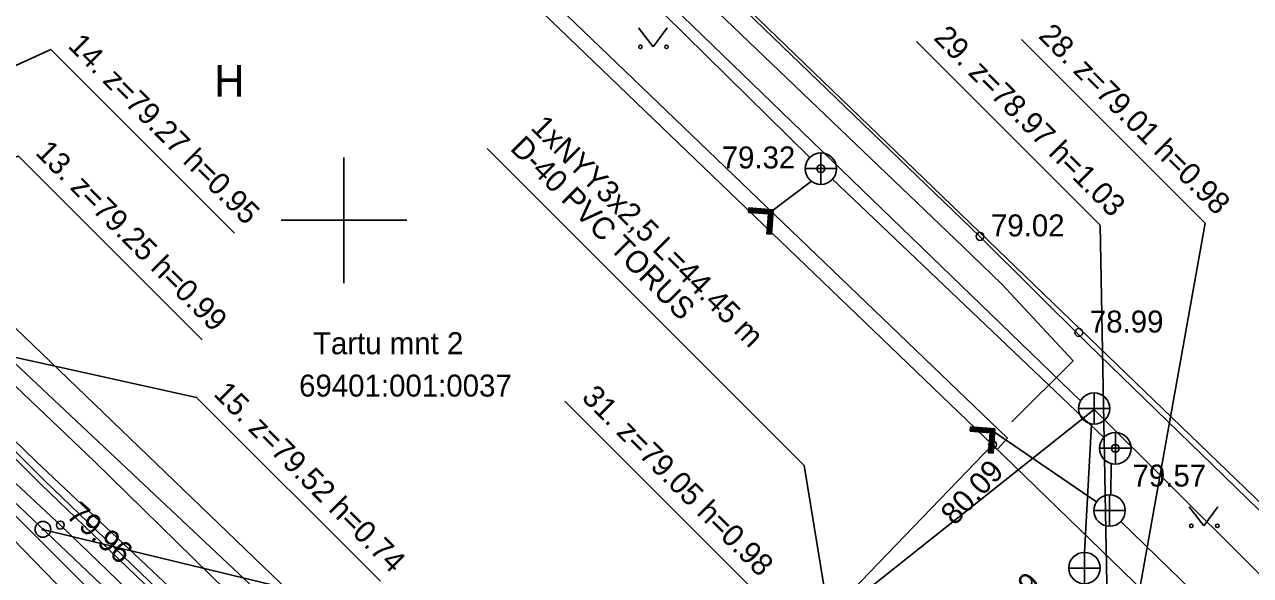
# Model space of a CAD drawing. Extents: x 632271 to 633134, y 6446009 to 6447735.
# Drawn here: x 632389.83 to 632428.85, y 6446988.7 to 6447006.23 of the extents above; entities that cross this region are included whole.
import ezdxf

# ---------------------------------------------------------------- set-up
doc = ezdxf.new("R2010")
doc.units = 0
for name, color, linetype in [('ABIJOONIS', 7, 'Continuous'), ('AED', 7, 'Continuous'), ('HALJASTUS', 7, 'Continuous'), ('HOONE', 7, 'Continuous'), ('KKAEV', 7, 'Continuous'), ('KOORDPUNKT', 7, 'Continuous'), ('KORGUS', 7, 'Continuous'), ('KPKAABEL', 7, 'Continuous'), ('KTRASS', 7, 'Continuous'), ('mootpiir', 7, 'Continuous'), ('MPKAABEL', 7, 'Continuous'), ('PIIR', 7, 'Continuous'), ('SITRASS', 7, 'Continuous'), ('SKKAEV', 7, 'Continuous'), ('SKTRASS', 7, 'Continuous'), ('TEE', 7, 'Continuous'), ('VORK', 7, 'Continuous'), ('VTRASS', 7, 'Continuous')]:
    doc.layers.add(name, color=color, linetype=linetype)

msp = doc.modelspace()

# ---------------------------------------------------------------- linework, layer by layer
at = {"layer": 'ABIJOONIS'}
for points in [[(632424.303, 6446987.305), (632424.069, 6446999.843), (632418.222, 6447005.69)], [(632425.131, 6446987.223), (632427.406, 6446999.905), (632421.559, 6447005.752)], [(632396.519, 6446999.591), (632390.672, 6447005.438), (632383.651, 6447002.227)], [(632404.561, 6447002.285), (632414.648, 6446992.199), (632415.883, 6446984.631)], [(632395.486, 6446996.193), (632389.639, 6447002.04), (632380.846, 6446999.48)], [(632401.158, 6446988.518), (632395.31, 6446994.365), (632383.178, 6446997.049)], [(632411.838, 6446983.722), (632412.871, 6446988.402), (632407.024, 6446994.249)], [(632408.255, 6446981.421), (632402.408, 6446987.268), (632390.419, 6446990.169)]]:
    msp.add_lwpolyline(points, dxfattribs=at)
at = {"layer": 'AED'}
for points in [[(632370.828, 6447047.098), (632380.66, 6447037.683), (632391.222, 6447027.499), (632400.709, 6447018.261), (632411.37, 6447008.032), (632420.24, 6446999.487), (632423.664, 6446996.08)], [(632452.84, 6446967.818), (632433.822, 6446986.22), (632423.664, 6446996.08)]]:
    msp.add_lwpolyline(points, dxfattribs=at)
at = {"layer": 'HALJASTUS'}
for p, q in [((632409.371, 6447006.126), (632409.835, 6447005.519)), ((632409.835, 6447005.519), (632410.28, 6447006.126)), ((632426.902, 6446990.886), (632427.366, 6446990.279)), ((632427.366, 6446990.279), (632427.811, 6446990.886))]:
    msp.add_line(p, q, dxfattribs=at)
for points in [[(632370.887, 6447046.242), (632380.699, 6447036.82), (632390.554, 6447027.177), (632400.213, 6447017.862), (632410.932, 6447007.556), (632419.699, 6446999.165)], [(632421.257, 6446993.586), (632423.202, 6446995.526), (632420.939, 6446997.972), (632419.699, 6446999.165)]]:
    msp.add_lwpolyline(points, dxfattribs=at)
for centre in [(632409.434, 6447005.519), (632410.262, 6447005.519), (632426.965, 6446990.279), (632427.793, 6446990.279)]:
    msp.add_circle(centre, 0.055, dxfattribs=at)
at = {"layer": 'HOONE'}
msp.add_lwpolyline([(632372.756, 6447012.598), (632378.979, 6447007.634), (632378.548, 6447007.153), (632407.541, 6446979.26), (632420.642, 6446992.862), (632389.857, 6447022.427), (632386.387, 6447018.83), (632388.124, 6447017.182), (632384.14, 6447012.977), (632378.335, 6447018.486), (632372.756, 6447012.598)], dxfattribs=at)
at = {"layer": 'KKAEV'}
for p, q in [((632423.873, 6446993.513), (632423.873, 6446994.513)), ((632423.373, 6446994.013), (632424.373, 6446994.013)), ((632424.548, 6446992.247), (632424.548, 6446993.247)), ((632424.048, 6446992.747), (632425.048, 6446992.747)), ((632424.364, 6446990.267), (632424.364, 6446991.267)), ((632423.864, 6446990.767), (632424.864, 6446990.767)), ((632423.565, 6446988.436), (632423.565, 6446989.436)), ((632423.065, 6446988.936), (632424.065, 6446988.936))]:
    msp.add_line(p, q, dxfattribs=at)
for centre in [(632423.873, 6446994.013), (632424.548, 6446992.747), (632424.364, 6446990.767), (632423.565, 6446988.936)]:
    msp.add_circle(centre, 0.5, dxfattribs=at)
at = {"layer": 'KOORDPUNKT'}
for radius in [0.25, 0.025, 0.0221, 0.0191, 0.0161, 0.0132, 0.0102, 0.00726, 0.0043]:
    msp.add_circle((632390.419, 6446990.169), radius, dxfattribs=at)
at = {"layer": 'KORGUS'}
for centre in [(632415.176, 6447001.643), (632420.24, 6446999.487), (632423.386, 6446996.429), (632420.642, 6446992.862), (632424.548, 6446992.747), (632390.974, 6446990.305)]:
    msp.add_circle(centre, 0.125, dxfattribs=at)
at = {"layer": 'KPKAABEL'}
msp.add_lwpolyline([(632391.323, 6446975.03), (632392.928, 6446976.671), (632394.994, 6446978.621), (632396.848, 6446980.891), (632397.597, 6446981.786), (632398.04, 6446982.688), (632398.233, 6446983.561), (632397.924, 6446984.553), (632390.479, 6446991.712), (632384.486, 6446997.659), (632377.115, 6447005.01), (632370.011, 6447012.009), (632361.67, 6447019.376), (632357.687, 6447023.192), (632356.791, 6447024.395), (632357.067, 6447025.581), (632357.936, 6447026.839), (632359.654, 6447028.567), (632360.826, 6447031.507)], dxfattribs=at)
at = {"layer": 'KTRASS'}
msp.add_lwpolyline([(632393.552, 6446985.642), (632381.93, 6446997.618)], dxfattribs=at)
at = {"layer": 'mootpiir'}
msp.add_lwpolyline([(632431.495, 6446947.692), (632451.024, 6446966.96), (632423.87, 6446993.982), (632406.106, 6446979.873), (632380.761, 6447003.688), (632372.087, 6447014.036), (632367.18, 6447031.06), (632372.553, 6447039.011), (632385.346, 6447024.781), (632387.828, 6447028.83), (632371.118, 6447045.148), (632360.609, 6447028.954), (632358.892, 6447027.917), (632357.958, 6447023.443), (632367.919, 6447009.047)], close=True, dxfattribs=at)
at = {"layer": 'MPKAABEL'}
for points in [[(632430.108, 6446984.417), (632445.429, 6446969.828), (632447.616, 6446967.426), (632447.606, 6446967.088), (632434.411, 6446953.213), (632428.966, 6446953.062), (632413.919, 6446967.41), (632413.932, 6446967.753), (632413.563, 6446967.767), (632397.66, 6446983.289), (632383.178, 6446997.049), (632368.831, 6447010.882), (632369.194, 6447014.35), (632363.806, 6447026.19), (632363.503, 6447026.273), (632359.54, 6447025.396), (632363.456, 6447026.571), (632363.583, 6447026.895), (632363.933, 6447032.033), (632372.592, 6447043.281), (632386.551, 6447028.723)], [(632391.208, 6446975.141), (632392.816, 6446976.785), (632394.877, 6446978.73), (632396.725, 6446980.993), (632397.462, 6446981.874), (632397.888, 6446982.741), (632398.068, 6446983.554), (632397.783, 6446984.466), (632390.367, 6446991.598), (632384.373, 6446997.546), (632377.049, 6447004.935), (632369.902, 6447011.892), (632361.562, 6447019.258), (632357.567, 6447023.086), (632356.618, 6447024.359), (632357.962, 6447026.586), (632359.844, 6447028.307), (632363.717, 6447031.618), (632364.337, 6447032.834), (632363.66, 6447034.124), (632362.624, 6447033.872)], [(632430.108, 6446984.417), (632445.429, 6446969.828), (632447.616, 6446967.426), (632447.606, 6446967.088), (632434.411, 6446953.213), (632428.966, 6446953.062), (632413.919, 6446967.41), (632413.932, 6446967.753), (632413.563, 6446967.767), (632397.66, 6446983.289), (632383.178, 6446997.049), (632368.831, 6447010.882), (632369.194, 6447014.35), (632363.806, 6447026.19), (632363.503, 6447026.273), (632360.374, 6447025.581)], [(632370.112, 6447012.108), (632376.543, 6447005.684), (632384.188, 6446998.16), (632390.2, 6446992.322), (632397.588, 6446985.373), (632402.851, 6446979.889), (632411.897, 6446971.587), (632414.77, 6446968.391), (632415.778, 6446966.722), (632417.281, 6446963.95), (632422.595, 6446958.829), (632424.395, 6446956.909), (632426.365, 6446954.918), (632428.224, 6446953.074), (632429.531, 6446951.769), (632429.7, 6446951.243), (632429.319, 6446950.042), (632428.201, 6446948.905), (632425.821, 6446946.434), (632424.115, 6446944.785)]]:
    msp.add_lwpolyline(points, dxfattribs=at)
at = {"layer": 'PIIR'}
for points in [[(632436.722, 6447040.151), (632480.345, 6446998.915), (632453.232, 6446967.821), (632370.811, 6447047.222), (632398.465, 6447077.525), (632437.023, 6447040.422)], [(632370.811, 6447047.222), (632453.232, 6446967.821), (632448.648, 6446962.504), (632435.548, 6446947.84), (632418.426, 6446958.332), (632352.335, 6447021.805), (632354.522, 6447028.806), (632366.117, 6447042.037)]]:
    msp.add_lwpolyline(points, close=True, dxfattribs=at)
at = {"layer": 'SITRASS'}
msp.add_lwpolyline([(632435.69, 6446950.602), (632430.06, 6446955.854), (632424.381, 6446960.967), (632413.951, 6446971.242), (632406.254, 6446978.447), (632399.403, 6446985.137), (632392.051, 6446992.335), (632384.154, 6446999.845), (632383.767, 6447000.586), (632384.199, 6447001.604)], dxfattribs=at)
at = {"layer": 'SKKAEV'}
for p, q in [((632415.176, 6447001.143), (632415.176, 6447002.143)), ((632414.676, 6447001.643), (632415.676, 6447001.643))]:
    msp.add_line(p, q, dxfattribs=at)
msp.add_circle((632415.176, 6447001.643), 0.5, dxfattribs=at)
at = {"layer": 'SKTRASS'}
for p, q in [((632392.436, 6447024.235), (632423.434, 6446994.253)), ((632414.88, 6447001.24), (632413.585, 6447000.269)), ((632412.875, 6447000.253), (632412.886, 6447000.395)), ((632413.509, 6447000.204), (632412.875, 6447000.253)), ((632412.878, 6447000.297), (632412.935, 6447000.391)), ((632412.88, 6447000.252), (632412.963, 6447000.389)), ((632413.585, 6447000.269), (632412.88, 6447000.324)), ((632412.882, 6447000.352), (632412.907, 6447000.393)), ((632413.661, 6447000.334), (632412.886, 6447000.395)), ((632412.908, 6447000.25), (632412.99, 6447000.387)), ((632412.936, 6447000.248), (632413.018, 6447000.384)), ((632412.964, 6447000.246), (632413.046, 6447000.382)), ((632412.992, 6447000.244), (632413.074, 6447000.38)), ((632413.02, 6447000.241), (632413.102, 6447000.378)), ((632413.048, 6447000.239), (632413.13, 6447000.376)), ((632413.075, 6447000.237), (632413.158, 6447000.374)), ((632413.103, 6447000.235), (632413.186, 6447000.371)), ((632413.131, 6447000.233), (632413.214, 6447000.369)), ((632413.159, 6447000.231), (632413.242, 6447000.367)), ((632413.187, 6447000.228), (632413.27, 6447000.365)), ((632413.215, 6447000.226), (632413.298, 6447000.363)), ((632413.243, 6447000.224), (632413.325, 6447000.361)), ((632413.271, 6447000.222), (632413.353, 6447000.358)), ((632413.299, 6447000.22), (632413.381, 6447000.356)), ((632413.327, 6447000.218), (632413.409, 6447000.354)), ((632413.355, 6447000.215), (632413.437, 6447000.352)), ((632413.382, 6447000.213), (632413.465, 6447000.35)), ((632413.41, 6447000.211), (632413.493, 6447000.348)), ((632413.438, 6447000.209), (632413.521, 6447000.345)), ((632413.459, 6446999.57), (632413.509, 6447000.204)), ((632413.466, 6447000.207), (632413.549, 6447000.343)), ((632413.489, 6446999.955), (632413.653, 6447000.226)), ((632413.494, 6447000.205), (632413.577, 6447000.341)), ((632413.494, 6447000.011), (632413.657, 6447000.281)), ((632413.498, 6447000.066), (632413.66, 6447000.335)), ((632413.502, 6447000.121), (632413.632, 6447000.337)), ((632413.506, 6447000.177), (632413.605, 6447000.339)), ((632413.53, 6446999.564), (632413.585, 6447000.269)), ((632413.601, 6446999.559), (632413.661, 6447000.334)), ((632413.46, 6446999.569), (632413.623, 6446999.838)), ((632413.463, 6446999.623), (632413.627, 6446999.894)), ((632413.468, 6446999.678), (632413.632, 6446999.949)), ((632413.472, 6446999.734), (632413.636, 6447000.004)), ((632413.476, 6446999.789), (632413.64, 6447000.06)), ((632413.481, 6446999.844), (632413.644, 6447000.115)), ((632413.485, 6446999.9), (632413.649, 6447000.171)), ((632413.459, 6446999.57), (632413.601, 6446999.559)), ((632413.488, 6446999.567), (632413.619, 6446999.783)), ((632413.516, 6446999.565), (632413.614, 6446999.727)), ((632413.544, 6446999.563), (632413.61, 6446999.672)), ((632413.572, 6446999.561), (632413.606, 6446999.617)), ((632419.93, 6446993.289), (632419.941, 6446993.431)), ((632420.564, 6446993.24), (632419.93, 6446993.289)), ((632419.933, 6446993.333), (632419.99, 6446993.427)), ((632419.935, 6446993.288), (632420.018, 6446993.425)), ((632420.64, 6446993.305), (632419.935, 6446993.36)), ((632419.937, 6446993.388), (632419.962, 6446993.429)), ((632420.716, 6446993.37), (632419.941, 6446993.431)), ((632419.963, 6446993.286), (632420.045, 6446993.423)), ((632419.991, 6446993.284), (632420.073, 6446993.42)), ((632420.019, 6446993.282), (632420.101, 6446993.418)), ((632420.047, 6446993.28), (632420.129, 6446993.416)), ((632420.075, 6446993.277), (632420.157, 6446993.414)), ((632420.103, 6446993.275), (632420.185, 6446993.412)), ((632420.13, 6446993.273), (632420.213, 6446993.41)), ((632420.158, 6446993.271), (632420.241, 6446993.407)), ((632420.186, 6446993.269), (632420.269, 6446993.405)), ((632420.214, 6446993.267), (632420.297, 6446993.403)), ((632420.242, 6446993.264), (632420.325, 6446993.401)), ((632420.27, 6446993.262), (632420.353, 6446993.399)), ((632420.298, 6446993.26), (632420.38, 6446993.397)), ((632420.326, 6446993.258), (632420.408, 6446993.394)), ((632420.354, 6446993.256), (632420.436, 6446993.392)), ((632420.382, 6446993.254), (632420.464, 6446993.39)), ((632420.41, 6446993.251), (632420.492, 6446993.388)), ((632420.437, 6446993.249), (632420.52, 6446993.386)), ((632420.465, 6446993.247), (632420.548, 6446993.384)), ((632420.493, 6446993.245), (632420.576, 6446993.381)), ((632420.514, 6446992.606), (632420.564, 6446993.24)), ((632420.521, 6446993.243), (632420.604, 6446993.379)), ((632420.54, 6446992.936), (632420.704, 6446993.207)), ((632420.544, 6446992.991), (632420.708, 6446993.262)), ((632420.549, 6446993.241), (632420.632, 6446993.377)), ((632420.549, 6446993.047), (632420.712, 6446993.317)), ((632420.553, 6446993.102), (632420.715, 6446993.371)), ((632420.557, 6446993.157), (632420.687, 6446993.373)), ((632420.561, 6446993.213), (632420.66, 6446993.375)), ((632420.585, 6446992.6), (632420.64, 6446993.305)), ((632423.946, 6446991.041), (632420.64, 6446993.305)), ((632420.656, 6446992.595), (632420.716, 6446993.37)), ((632423.561, 6446989.436), (632423.789, 6446993.52)), ((632420.515, 6446992.605), (632420.678, 6446992.874)), ((632420.518, 6446992.659), (632420.682, 6446992.93)), ((632420.523, 6446992.714), (632420.687, 6446992.985)), ((632420.527, 6446992.77), (632420.691, 6446993.04)), ((632420.531, 6446992.825), (632420.695, 6446993.096)), ((632420.536, 6446992.88), (632420.699, 6446993.151)), ((632420.543, 6446992.603), (632420.674, 6446992.819)), ((632420.514, 6446992.606), (632420.656, 6446992.595)), ((632420.571, 6446992.601), (632420.669, 6446992.763)), ((632420.599, 6446992.599), (632420.665, 6446992.708)), ((632420.627, 6446992.597), (632420.661, 6446992.653)), ((632424.415, 6446992.265), (632424.405, 6446991.265)), ((632424.722, 6446990.418), (632449.225, 6446966.645))]:
    msp.add_line(p, q, dxfattribs=at)
for points in [[(632408.205, 6447008.515), (632414.82, 6447001.994)], [(632415.548, 6447001.309), (632424.186, 6446993.092)]]:
    msp.add_lwpolyline(points, dxfattribs=at)
at = {"layer": 'TEE'}
for points in [[(632420.793, 6446992.716), (632421.115, 6446993.073), (632390.166, 6447022.783), (632389.857, 6447022.427)], [(632424.708, 6446957.742), (632413.912, 6446968.274), (632412.809, 6446967.157), (632404.09, 6446975.535), (632405.153, 6446976.613), (632398.853, 6446982.706), (632390.974, 6446990.305), (632382.473, 6446998.223)], [(632420.642, 6446992.862), (632431.363, 6446982.466), (632441.333, 6446972.878), (632448.616, 6446965.851), (632449.456, 6446965.486), (632449.992, 6446965.461), (632451.392, 6446965.859), (632452.357, 6446966.888)]]:
    msp.add_lwpolyline(points, dxfattribs=at)
at = {"layer": 'VORK'}
for p, q in [((632400, 6447002), (632400, 6446998)), ((632398, 6447000), (632402, 6447000))]:
    msp.add_line(p, q, dxfattribs=at)
at = {"layer": 'VTRASS'}
msp.add_lwpolyline([(632394.913, 6446980.606), (632395.074, 6446984.816), (632394.909, 6446985.25), (632382.51, 6446997.592), (632382.434, 6446997.877), (632385.416, 6447000.546)], dxfattribs=at)

# ---------------------------------------------------------------- texts
at = {"layer": 'ABIJOONIS'}
for s, p in [('29. z=78.97 h=1.03', (632418.73, 6447005.771)), ('28. z=79.01 h=0.98', (632422.067, 6447005.833)), ('14. z=79.27 h=0.95', (632391.18, 6447005.519)), ('1xNYY3x2,5 L=44.45 m', (632405.915, 6447002.916)), ('D-40 PVC TORUS', (632405.255, 6447002.256)), ('13. z=79.25 h=0.99', (632390.147, 6447002.121)), ('15. z=79.52 h=0.74', (632395.818, 6446994.446)), ('31. z=79.05 h=0.98', (632407.531, 6446994.33))]:
    msp.add_text(s, height=0.7, rotation=315, dxfattribs=at).set_placement(p)
at = {"layer": 'HOONE'}
msp.add_text('H', height=1, dxfattribs=at).set_placement((632395.868, 6447003.936))
at = {"layer": 'KORGUS'}
for s, p in [('79.32', (632412.02, 6447001.649)), ('79.02', (632420.59, 6446999.487)), ('78.99', (632423.736, 6446996.429)), ('79.57', (632425.095, 6446991.53))]:
    msp.add_text(s, height=0.7, dxfattribs=at).set_placement(p)
for s, rotation, p in [('80.09', 46.7365, (632419.433, 6446990.262)), ('79.96', 318.565, (632391.13, 6446990.575)), ('79.99', 45.714, (632420.596, 6446986.705))]:
    msp.add_text(s, height=0.7, rotation=rotation, dxfattribs=at).set_placement(p)
at = {"layer": 'PIIR'}
for s, p in [('Tartu mnt 2', (632399.012, 6446995.74)), ('69401:001:0037', (632398.572, 6446994.392))]:
    msp.add_text(s, height=0.7, dxfattribs=at).set_placement(p)

doc.saveas('drawing.dxf')
